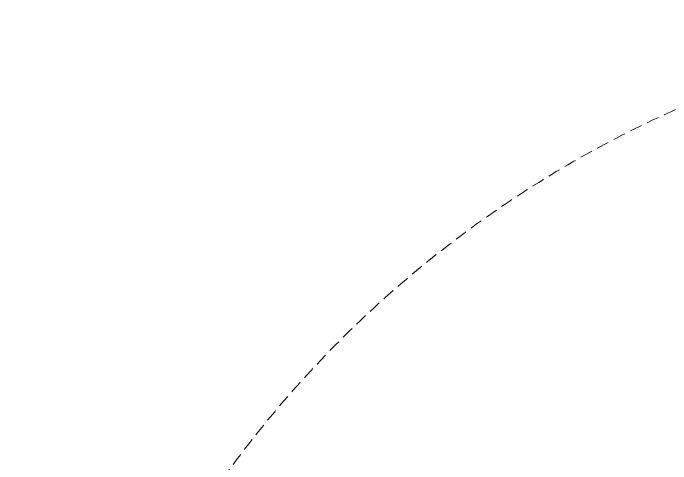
# Model space of a CAD drawing. Header units: millimetres. Extents: x 0 to 145404, y 0 to 194550.
# Drawn here: x 47035.7 to 47530.6, y 108687.7 to 109026.4 of the extents above; entities that cross this region are included whole.
import ezdxf

# ---------------------------------------------------------------- set-up
doc = ezdxf.new("R2010")
doc.units = ezdxf.units.MM
doc.linetypes.add('HIDDEN2', pattern=[0.1875, 0.125, -0.0625])
doc.layers.add('АР - Окна', color=150, linetype='Continuous', lineweight=9)
doc.layers.add('АР - окна - открывание', color=251, linetype='Continuous', lineweight=5)

# ---------------------------------------------------------------- blocks, each defined once
blk = doc.blocks.new('блок балконный дверной с проходом 750мм')
at = {"layer": 'АР - окна - открывание', "color": 252, "linetype": 'HIDDEN2', "lineweight": 0, "ltscale": 75}
blk.add_arc((-50.51, 0), 839.78, 180, 270, dxfattribs=at)
blk = doc.blocks.new('Квартира 2К 9900 тип 9')
at = {"layer": 'АР - Окна', "rotation": 270}
blk.add_blockref('блок балконный дверной с проходом 750мм', (5750, 4790), dxfattribs=at)
blk = doc.blocks.new('V_Section_2')
blk.add_blockref('Квартира 2К 9900 тип 9', (8950, -35700))

msp = doc.modelspace()

# ---------------------------------------------------------------- block references
msp.add_blockref('V_Section_2', (33175.46, 139046.11, 0))

doc.saveas('drawing.dxf')
